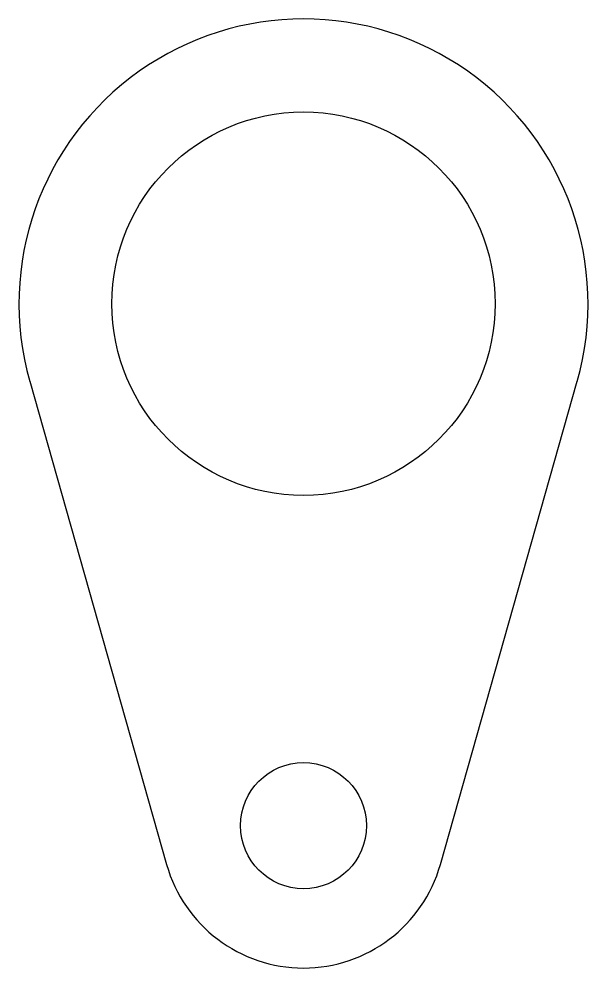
# Model space of a CAD drawing. Header units: inches. Extents: x -0.75 to 0.75, y -1.75 to 0.75.
import ezdxf

# ---------------------------------------------------------------- set-up
doc = ezdxf.new("R2010")
doc.units = ezdxf.units.IN
doc.header["$MEASUREMENT"] = 0

msp = doc.modelspace()

# ---------------------------------------------------------------- linework, layer by layer
at = {"linetype": 'Continuous', "lineweight": 25}
for p, q in [((-0.7216, -0.2045), (-0.3608, -1.4773)), ((0.3608, -1.4773), (0.7216, -0.2045))]:
    msp.add_line(p, q, dxfattribs=at)
for centre, radius in [((0, 0), 0.505), ((0, -1.375), 0.166)]:
    msp.add_circle(centre, radius, dxfattribs=at)
for centre, radius, start, end in [((0, 0), 0.75, 344.1734, 195.8266), ((0, -1.375), 0.375, 195.8266, 344.1734)]:
    msp.add_arc(centre, radius, start, end, dxfattribs=at)

doc.saveas('drawing.dxf')
